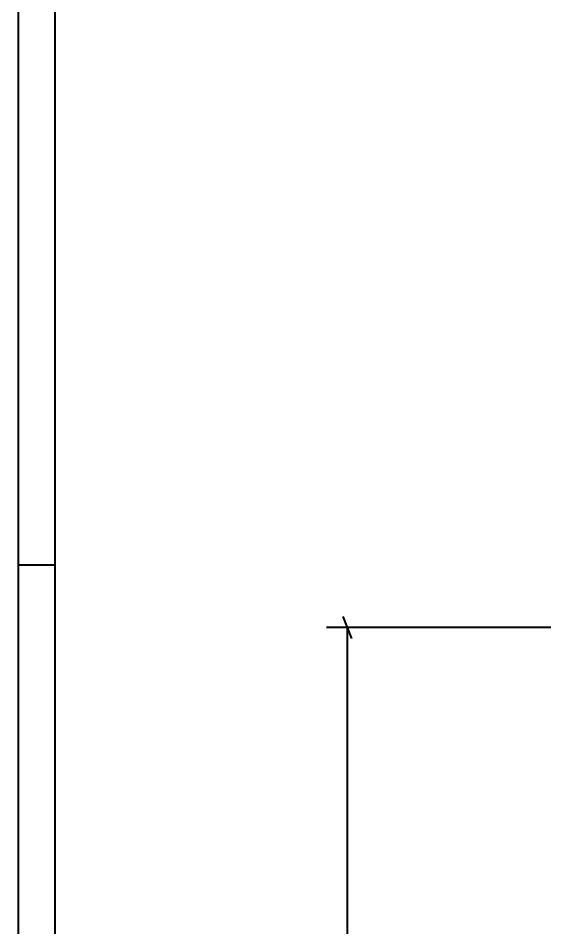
# Model space of a CAD drawing. Header units: millimetres. Extents: x -787 to 402, y -866 to -25.
# Drawn here: x -786.8 to -715.1, y -319.6 to -195.6 of the extents above; entities that cross this region are included whole.
import ezdxf

# ---------------------------------------------------------------- set-up
doc = ezdxf.new("R2010")
doc.units = ezdxf.units.MM
doc.styles.add('Arial Narrow', font='ARIALN.TTF', dxfattribs={"height": 0.2})

# ---------------------------------------------------------------- blocks, each defined once
blk = doc.blocks.new('Unknown-569028579-1134')
at = {"color": 5, "linetype": 'Continuous'}
for p, q in [((-786.76, -25.13), (-786.76, -866.13)), ((-781.76, -30.13), (-781.76, -861.13)), ((-781.76, -270.13), (-786.76, -270.13))]:
    blk.add_line(p, q, dxfattribs=at)
blk = doc.blocks.new('StraightDimension-569028579-7196 - 6366')
at = {"color": 7, "linetype": 'Continuous'}
for p, q in [((-695.6, -276.61), (-695.6, -337.25)), ((-729.84, -399.61), (-729.84, -332)), ((-728.34, -334.25), (-731.34, -335.45)), ((-697.1, -335.45), (-694.1, -334.25)), ((-729.84, -334.85), (-695.6, -334.85))]:
    blk.add_line(p, q, dxfattribs=at)
at = {"color": 0}
blk.add_wipeout([(-708.47, -334.1), (-708.47, -329.9), (-716.98, -329.9), (-716.98, -334.1)], dxfattribs=at)
at = {"color": 3, "style": 'Arial Narrow'}
blk.add_text('1617', height=2.863, dxfattribs=at).set_placement((-716.38, -333.5))
blk = doc.blocks.new('StraightDimension-569028579-6867 - 6366')
at = {"color": 7, "linetype": 'Continuous'}
for p, q in [((-741.31, -280.11), (-742.51, -277.11)), ((-697.4, -278.61), (-744.76, -278.61)), ((-741.91, -403.61), (-741.91, -278.61))]:
    blk.add_line(p, q, dxfattribs=at)

msp = doc.modelspace()

# ---------------------------------------------------------------- block references
msp.add_blockref('Unknown-569028579-1134', (0, 0))

# ---------------------------------------------------------------- next in the draw order: block references
msp.add_blockref('StraightDimension-569028579-7196 - 6366', (0, 0))

# ---------------------------------------------------------------- next in the draw order: block references
msp.add_blockref('StraightDimension-569028579-6867 - 6366', (0, 0))

doc.saveas('drawing.dxf')
